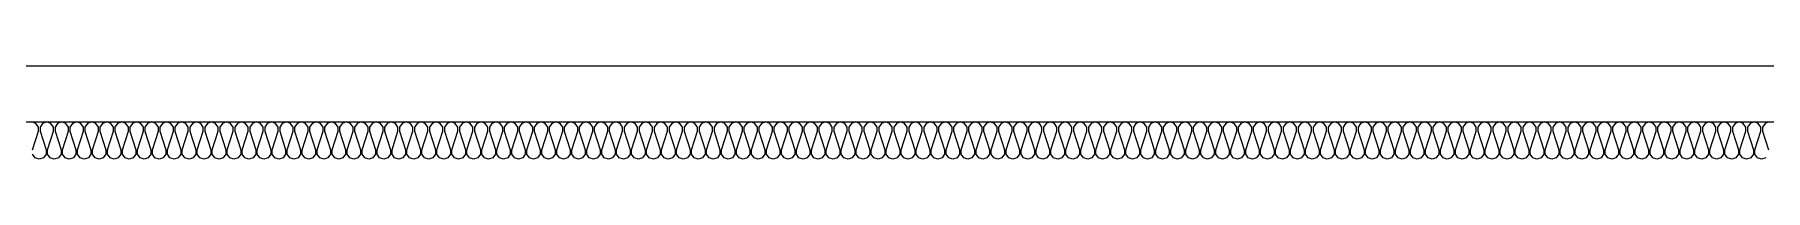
# Model space of a CAD drawing. Header units: millimetres. Extents: x 0 to 420000, y 0 to 297000.
# Drawn here: x 159420 to 164043, y 168250 to 168500 of the extents above; entities that cross this region are included whole.
import ezdxf

# ---------------------------------------------------------------- set-up
doc = ezdxf.new("R2010")
doc.units = ezdxf.units.MM
doc.linetypes.add('CEN', pattern=[62, 60, -1, 0, -1])
for name, color, linetype, lineweight in [('A-AXIS-LINE', 1, 'CEN', 15), ('A-CONC-LIN1', 2, 'Continuous', 40), ('A-XXXX-FIN2', 6, 'Continuous', 20), ('A-XXXX-INSL2', 8, 'Continuous', 18)]:
    doc.layers.add(name, color=color, linetype=linetype, lineweight=lineweight)

# ---------------------------------------------------------------- blocks, each defined once
blk = doc.blocks.new('axis(220316)')
at = {"layer": 'A-AXIS-LINE', "ltscale": 1000}
blk.add_line((4631788.1, -431118.7), (4955413.1, -431118.7), dxfattribs=at)
blk = doc.blocks.new('횡지하층')
at = {"layer": 'A-XXXX-FIN2'}
blk.add_line((4757100.6, -237111.1), (4890100.6, -237111.1), dxfattribs=at)
at = {"layer": 'A-XXXX-INSL2'}
blk.add_line((4757100.4, -237261.1), (4890100.5, -237261.1), dxfattribs=at)
for points in [[(4765640.6, -237261.1), (4765629.6, -237265.1), (4765622.6, -237275.1), (4765622.6, -237286.1), (4765638.6, -237336.1)], [(4765631.6, -237357.1), (4765620.6, -237361.1), (4765609.6, -237357.1), (4765602.6, -237347.1), (4765602.6, -237336.1), (4765618.6, -237286.1), (4765618.6, -237275.1), (4765611.6, -237265.1), (4765600.6, -237261.1), (4765589.6, -237265.1), (4765582.6, -237275.1), (4765582.6, -237286.1), (4765598.6, -237336.1), (4765598.6, -237347.1), (4765591.6, -237357.1), (4765580.6, -237361.1), (4765569.6, -237357.1), (4765562.6, -237347.1), (4765562.6, -237336.1), (4765578.6, -237286.1), (4765578.6, -237275.1), (4765571.6, -237265.1), (4765560.6, -237261.1), (4765549.6, -237265.1), (4765542.6, -237275.1), (4765542.6, -237286.1), (4765558.6, -237336.1), (4765558.6, -237347.1), (4765551.6, -237357.1), (4765540.6, -237361.1), (4765529.6, -237357.1), (4765522.6, -237347.1), (4765522.6, -237336.1), (4765538.6, -237286.1), (4765538.6, -237275.1), (4765531.6, -237265.1), (4765520.6, -237261.1), (4765509.6, -237265.1), (4765502.6, -237275.1), (4765502.6, -237286.1), (4765518.6, -237336.1), (4765518.6, -237347.1), (4765511.6, -237357.1), (4765500.6, -237361.1), (4765489.6, -237357.1), (4765482.6, -237347.1), (4765482.6, -237336.1), (4765498.6, -237286.1), (4765498.6, -237275.1), (4765491.6, -237265.1), (4765480.6, -237261.1), (4765469.6, -237265.1), (4765462.6, -237275.1), (4765462.6, -237286.1), (4765478.6, -237336.1), (4765478.6, -237347.1), (4765471.6, -237357.1), (4765460.6, -237361.1), (4765449.6, -237357.1), (4765442.6, -237347.1), (4765442.6, -237336.1), (4765458.6, -237286.1), (4765458.6, -237275.1), (4765451.6, -237265.1), (4765440.6, -237261.1), (4765429.6, -237265.1), (4765422.6, -237275.1), (4765422.6, -237286.1), (4765438.6, -237336.1), (4765438.6, -237347.1), (4765431.6, -237357.1), (4765420.6, -237361.1), (4765409.6, -237357.1), (4765402.6, -237347.1), (4765402.6, -237336.1), (4765418.6, -237286.1), (4765418.6, -237275.1), (4765411.6, -237265.1), (4765400.6, -237261.1), (4765389.6, -237265.1), (4765382.6, -237275.1), (4765382.6, -237286.1), (4765398.6, -237336.1), (4765398.6, -237347.1), (4765391.6, -237357.1), (4765380.6, -237361.1), (4765369.6, -237357.1), (4765362.6, -237347.1), (4765362.6, -237336.1), (4765378.6, -237286.1), (4765378.6, -237275.1), (4765371.6, -237265.1), (4765360.6, -237261.1), (4765349.6, -237265.1), (4765342.6, -237275.1), (4765342.6, -237286.1), (4765358.6, -237336.1), (4765358.6, -237347.1), (4765351.6, -237357.1), (4765340.6, -237361.1), (4765329.6, -237357.1), (4765322.6, -237347.1), (4765322.6, -237336.1), (4765338.6, -237286.1), (4765338.6, -237275.1), (4765331.6, -237265.1), (4765320.6, -237261.1), (4765309.6, -237265.1), (4765302.6, -237275.1), (4765302.6, -237286.1), (4765318.6, -237336.1), (4765318.6, -237347.1), (4765311.6, -237357.1), (4765300.6, -237361.1), (4765289.6, -237357.1), (4765282.6, -237347.1), (4765282.6, -237336.1), (4765298.6, -237286.1), (4765298.6, -237275.1), (4765291.6, -237265.1), (4765280.6, -237261.1), (4765269.6, -237265.1), (4765262.6, -237275.1), (4765262.6, -237286.1), (4765278.6, -237336.1), (4765278.6, -237347.1), (4765271.6, -237357.1), (4765260.6, -237361.1), (4765249.6, -237357.1), (4765242.6, -237347.1), (4765242.6, -237336.1), (4765258.6, -237286.1), (4765258.6, -237275.1), (4765251.6, -237265.1), (4765240.6, -237261.1), (4765229.6, -237265.1), (4765222.6, -237275.1), (4765222.6, -237286.1), (4765238.6, -237336.1), (4765238.6, -237347.1), (4765231.6, -237357.1), (4765220.6, -237361.1), (4765209.6, -237357.1), (4765202.6, -237347.1), (4765202.6, -237336.1), (4765218.6, -237286.1), (4765218.6, -237275.1), (4765211.6, -237265.1), (4765200.6, -237261.1), (4765189.6, -237265.1), (4765182.6, -237275.1), (4765182.6, -237286.1), (4765198.6, -237336.1), (4765198.6, -237347.1), (4765191.6, -237357.1), (4765180.6, -237361.1), (4765169.6, -237357.1), (4765162.6, -237347.1), (4765162.6, -237336.1), (4765178.6, -237286.1), (4765178.6, -237275.1), (4765171.6, -237265.1), (4765160.6, -237261.1), (4765149.6, -237265.1), (4765142.6, -237275.1), (4765142.6, -237286.1), (4765158.6, -237336.1), (4765158.6, -237347.1), (4765151.6, -237357.1), (4765140.6, -237361.1), (4765129.6, -237357.1), (4765122.6, -237347.1), (4765122.6, -237336.1), (4765138.6, -237286.1), (4765138.6, -237275.1), (4765131.6, -237265.1), (4765120.6, -237261.1), (4765109.6, -237265.1), (4765102.6, -237275.1), (4765102.6, -237286.1), (4765118.6, -237336.1), (4765118.6, -237347.1), (4765111.6, -237357.1), (4765100.6, -237361.1), (4765089.6, -237357.1), (4765082.6, -237347.1), (4765082.6, -237336.1), (4765098.6, -237286.1), (4765098.6, -237275.1), (4765091.6, -237265.1), (4765080.6, -237261.1), (4765069.6, -237265.1), (4765062.6, -237275.1), (4765062.6, -237286.1), (4765078.6, -237336.1), (4765078.6, -237347.1), (4765071.6, -237357.1), (4765060.6, -237361.1), (4765049.6, -237357.1), (4765042.6, -237347.1), (4765042.6, -237336.1), (4765058.6, -237286.1), (4765058.6, -237275.1), (4765051.6, -237265.1), (4765040.6, -237261.1), (4765029.6, -237265.1), (4765022.6, -237275.1), (4765022.6, -237286.1), (4765038.6, -237336.1), (4765038.6, -237347.1), (4765031.6, -237357.1), (4765020.6, -237361.1), (4765009.6, -237357.1), (4765002.6, -237347.1), (4765002.6, -237336.1), (4765018.6, -237286.1), (4765018.6, -237275.1), (4765011.6, -237265.1), (4765000.6, -237261.1), (4764989.6, -237265.1), (4764982.6, -237275.1), (4764982.6, -237286.1), (4764998.6, -237336.1), (4764998.6, -237347.1), (4764991.6, -237357.1), (4764980.6, -237361.1), (4764969.6, -237357.1), (4764962.6, -237347.1), (4764962.6, -237336.1), (4764978.6, -237286.1), (4764978.6, -237275.1), (4764971.6, -237265.1), (4764960.6, -237261.1), (4764949.6, -237265.1), (4764942.6, -237275.1), (4764942.6, -237286.1), (4764958.6, -237336.1), (4764958.6, -237347.1), (4764951.6, -237357.1), (4764940.6, -237361.1), (4764929.6, -237357.1), (4764922.6, -237347.1), (4764922.6, -237336.1), (4764938.6, -237286.1), (4764938.6, -237275.1), (4764931.6, -237265.1), (4764920.6, -237261.1), (4764909.6, -237265.1), (4764902.6, -237275.1), (4764902.6, -237286.1), (4764918.6, -237336.1), (4764918.6, -237347.1), (4764911.6, -237357.1), (4764900.6, -237361.1), (4764889.6, -237357.1), (4764882.6, -237347.1), (4764882.6, -237336.1), (4764898.6, -237286.1), (4764898.6, -237275.1), (4764891.6, -237265.1), (4764880.6, -237261.1), (4764869.6, -237265.1), (4764862.6, -237275.1), (4764862.6, -237286.1), (4764878.6, -237336.1), (4764878.6, -237347.1), (4764871.6, -237357.1), (4764860.6, -237361.1), (4764849.6, -237357.1), (4764842.6, -237347.1), (4764842.6, -237336.1), (4764858.6, -237286.1), (4764858.6, -237275.1), (4764851.6, -237265.1), (4764840.6, -237261.1), (4764829.6, -237265.1), (4764822.6, -237275.1), (4764822.6, -237286.1), (4764838.6, -237336.1), (4764838.6, -237347.1), (4764831.6, -237357.1), (4764820.6, -237361.1), (4764809.6, -237357.1), (4764802.6, -237347.1), (4764802.6, -237336.1), (4764818.6, -237286.1), (4764818.6, -237275.1), (4764811.6, -237265.1), (4764800.6, -237261.1), (4764789.6, -237265.1), (4764782.6, -237275.1), (4764782.6, -237286.1), (4764798.6, -237336.1), (4764798.6, -237347.1), (4764791.6, -237357.1), (4764780.6, -237361.1), (4764769.6, -237357.1), (4764762.6, -237347.1), (4764762.6, -237336.1), (4764778.6, -237286.1), (4764778.6, -237275.1), (4764771.6, -237265.1), (4764760.6, -237261.1), (4764749.6, -237265.1), (4764742.6, -237275.1), (4764742.6, -237286.1), (4764758.6, -237336.1), (4764758.6, -237347.1), (4764751.6, -237357.1), (4764740.6, -237361.1), (4764729.6, -237357.1), (4764722.6, -237347.1), (4764722.6, -237336.1), (4764738.6, -237286.1), (4764738.6, -237275.1), (4764731.6, -237265.1), (4764720.6, -237261.1), (4764709.6, -237265.1), (4764702.6, -237275.1), (4764702.6, -237286.1), (4764718.6, -237336.1), (4764718.6, -237347.1), (4764711.6, -237357.1), (4764700.6, -237361.1), (4764689.6, -237357.1), (4764682.6, -237347.1), (4764682.6, -237336.1), (4764698.6, -237286.1), (4764698.6, -237275.1), (4764691.6, -237265.1), (4764680.6, -237261.1), (4764669.6, -237265.1), (4764662.6, -237275.1), (4764662.6, -237286.1), (4764678.6, -237336.1), (4764678.6, -237347.1), (4764671.6, -237357.1), (4764660.6, -237361.1), (4764649.6, -237357.1), (4764642.6, -237347.1), (4764642.6, -237336.1), (4764658.6, -237286.1), (4764658.6, -237275.1), (4764651.6, -237265.1), (4764640.6, -237261.1), (4764629.6, -237265.1), (4764622.6, -237275.1), (4764622.6, -237286.1), (4764638.6, -237336.1), (4764638.6, -237347.1), (4764631.6, -237357.1), (4764620.6, -237361.1), (4764609.6, -237357.1), (4764602.6, -237347.1), (4764602.6, -237336.1), (4764618.6, -237286.1), (4764618.6, -237275.1), (4764611.6, -237265.1), (4764600.6, -237261.1), (4764589.6, -237265.1), (4764582.6, -237275.1), (4764582.6, -237286.1), (4764598.6, -237336.1), (4764598.6, -237347.1), (4764591.6, -237357.1), (4764580.6, -237361.1), (4764569.6, -237357.1), (4764562.6, -237347.1), (4764562.6, -237336.1), (4764578.6, -237286.1), (4764578.6, -237275.1), (4764571.6, -237265.1), (4764560.6, -237261.1), (4764549.6, -237265.1), (4764542.6, -237275.1), (4764542.6, -237286.1), (4764558.6, -237336.1), (4764558.6, -237347.1), (4764551.6, -237357.1), (4764540.6, -237361.1), (4764529.6, -237357.1), (4764522.6, -237347.1), (4764522.6, -237336.1), (4764538.6, -237286.1), (4764538.6, -237275.1), (4764531.6, -237265.1), (4764520.6, -237261.1), (4764509.6, -237265.1), (4764502.6, -237275.1), (4764502.6, -237286.1), (4764518.6, -237336.1), (4764518.6, -237347.1), (4764511.6, -237357.1), (4764500.6, -237361.1), (4764489.6, -237357.1), (4764482.6, -237347.1), (4764482.6, -237336.1), (4764498.6, -237286.1), (4764498.6, -237275.1), (4764491.6, -237265.1), (4764480.6, -237261.1), (4764469.6, -237265.1), (4764462.6, -237275.1), (4764462.6, -237286.1), (4764478.6, -237336.1), (4764478.6, -237347.1), (4764471.6, -237357.1), (4764460.6, -237361.1), (4764449.6, -237357.1), (4764442.6, -237347.1), (4764442.6, -237336.1), (4764458.6, -237286.1), (4764458.6, -237275.1), (4764451.6, -237265.1), (4764440.6, -237261.1), (4764429.6, -237265.1), (4764422.6, -237275.1), (4764422.6, -237286.1), (4764438.6, -237336.1), (4764438.6, -237347.1), (4764431.6, -237357.1), (4764420.6, -237361.1), (4764409.6, -237357.1), (4764402.6, -237347.1), (4764402.6, -237336.1), (4764418.6, -237286.1), (4764418.6, -237275.1), (4764411.6, -237265.1), (4764400.6, -237261.1), (4764389.6, -237265.1), (4764382.6, -237275.1), (4764382.6, -237286.1), (4764398.6, -237336.1), (4764398.6, -237347.1), (4764391.6, -237357.1), (4764380.6, -237361.1), (4764369.6, -237357.1), (4764362.6, -237347.1), (4764362.6, -237336.1), (4764378.6, -237286.1), (4764378.6, -237275.1), (4764371.6, -237265.1), (4764360.6, -237261.1), (4764349.6, -237265.1), (4764342.6, -237275.1), (4764342.6, -237286.1), (4764358.6, -237336.1), (4764358.6, -237347.1), (4764351.6, -237357.1), (4764340.6, -237361.1), (4764329.6, -237357.1), (4764322.6, -237347.1), (4764322.6, -237336.1), (4764338.6, -237286.1), (4764338.6, -237275.1), (4764331.6, -237265.1), (4764320.6, -237261.1), (4764309.6, -237265.1), (4764302.6, -237275.1), (4764302.6, -237286.1), (4764318.6, -237336.1), (4764318.6, -237347.1), (4764311.6, -237357.1), (4764300.6, -237361.1), (4764289.6, -237357.1), (4764282.6, -237347.1), (4764282.6, -237336.1), (4764298.6, -237286.1), (4764298.6, -237275.1), (4764291.6, -237265.1), (4764280.6, -237261.1), (4764269.6, -237265.1), (4764262.6, -237275.1), (4764262.6, -237286.1), (4764278.6, -237336.1), (4764278.6, -237347.1), (4764271.6, -237357.1), (4764260.6, -237361.1), (4764249.6, -237357.1), (4764242.6, -237347.1), (4764242.6, -237336.1), (4764258.6, -237286.1), (4764258.6, -237275.1), (4764251.6, -237265.1), (4764240.6, -237261.1), (4764229.6, -237265.1), (4764222.6, -237275.1), (4764222.6, -237286.1), (4764238.6, -237336.1), (4764238.6, -237347.1), (4764231.6, -237357.1), (4764220.6, -237361.1), (4764209.6, -237357.1), (4764202.6, -237347.1), (4764202.6, -237336.1), (4764218.6, -237286.1), (4764218.6, -237275.1), (4764211.6, -237265.1), (4764200.6, -237261.1), (4764189.6, -237265.1), (4764182.6, -237275.1), (4764182.6, -237286.1), (4764198.6, -237336.1), (4764198.6, -237347.1), (4764191.6, -237357.1), (4764180.6, -237361.1), (4764169.6, -237357.1), (4764162.6, -237347.1), (4764162.6, -237336.1), (4764178.6, -237286.1), (4764178.6, -237275.1), (4764171.6, -237265.1), (4764160.6, -237261.1), (4764149.6, -237265.1), (4764142.6, -237275.1), (4764142.6, -237286.1), (4764158.6, -237336.1), (4764158.6, -237347.1), (4764151.6, -237357.1), (4764140.6, -237361.1), (4764129.6, -237357.1), (4764122.6, -237347.1), (4764122.6, -237336.1), (4764138.6, -237286.1), (4764138.6, -237275.1), (4764131.6, -237265.1), (4764120.6, -237261.1), (4764109.6, -237265.1), (4764102.6, -237275.1), (4764102.6, -237286.1), (4764118.6, -237336.1), (4764118.6, -237347.1), (4764111.6, -237357.1), (4764100.6, -237361.1), (4764089.6, -237357.1), (4764082.6, -237347.1), (4764082.6, -237336.1), (4764098.6, -237286.1), (4764098.6, -237275.1), (4764091.6, -237265.1), (4764080.6, -237261.1), (4764069.6, -237265.1), (4764062.6, -237275.1), (4764062.6, -237286.1), (4764078.6, -237336.1), (4764078.6, -237347.1), (4764071.6, -237357.1), (4764060.6, -237361.1), (4764049.6, -237357.1), (4764042.6, -237347.1), (4764042.6, -237336.1), (4764058.6, -237286.1), (4764058.6, -237275.1), (4764051.6, -237265.1), (4764040.6, -237261.1), (4764029.6, -237265.1), (4764022.6, -237275.1), (4764022.6, -237286.1), (4764038.6, -237336.1), (4764038.6, -237347.1), (4764031.6, -237357.1), (4764020.6, -237361.1), (4764009.6, -237357.1), (4764002.6, -237347.1), (4764002.6, -237336.1), (4764018.6, -237286.1), (4764018.6, -237275.1), (4764011.6, -237265.1), (4764000.6, -237261.1), (4763989.6, -237265.1), (4763982.6, -237275.1), (4763982.6, -237286.1), (4763998.6, -237336.1), (4763998.6, -237347.1), (4763991.6, -237357.1), (4763980.6, -237361.1), (4763969.6, -237357.1), (4763962.6, -237347.1), (4763962.6, -237336.1), (4763978.6, -237286.1), (4763978.6, -237275.1), (4763971.6, -237265.1), (4763960.6, -237261.1), (4763949.6, -237265.1), (4763942.6, -237275.1), (4763942.6, -237286.1), (4763958.6, -237336.1), (4763958.6, -237347.1), (4763951.6, -237357.1), (4763940.6, -237361.1), (4763929.6, -237357.1), (4763922.6, -237347.1), (4763922.6, -237336.1), (4763938.6, -237286.1), (4763938.6, -237275.1), (4763931.6, -237265.1), (4763920.6, -237261.1), (4763909.6, -237265.1), (4763902.6, -237275.1), (4763902.6, -237286.1), (4763918.6, -237336.1), (4763918.6, -237347.1), (4763911.6, -237357.1), (4763900.6, -237361.1), (4763889.6, -237357.1), (4763882.6, -237347.1), (4763882.6, -237336.1), (4763898.6, -237286.1), (4763898.6, -237275.1), (4763891.6, -237265.1), (4763880.6, -237261.1), (4763869.6, -237265.1), (4763862.6, -237275.1), (4763862.6, -237286.1), (4763878.6, -237336.1), (4763878.6, -237347.1), (4763871.6, -237357.1), (4763860.6, -237361.1), (4763849.6, -237357.1), (4763842.6, -237347.1), (4763842.6, -237336.1), (4763858.6, -237286.1), (4763858.6, -237275.1), (4763851.6, -237265.1), (4763840.6, -237261.1), (4763829.6, -237265.1), (4763822.6, -237275.1), (4763822.6, -237286.1), (4763838.6, -237336.1), (4763838.6, -237347.1), (4763831.6, -237357.1), (4763820.6, -237361.1), (4763809.6, -237357.1), (4763802.6, -237347.1), (4763802.6, -237336.1), (4763818.6, -237286.1), (4763818.6, -237275.1), (4763811.6, -237265.1), (4763800.6, -237261.1), (4763789.6, -237265.1), (4763782.6, -237275.1), (4763782.6, -237286.1), (4763798.6, -237336.1), (4763798.6, -237347.1), (4763791.6, -237357.1), (4763780.6, -237361.1), (4763769.6, -237357.1), (4763762.6, -237347.1), (4763762.6, -237336.1), (4763778.6, -237286.1), (4763778.6, -237275.1), (4763771.6, -237265.1), (4763760.6, -237261.1), (4763749.6, -237265.1), (4763742.6, -237275.1), (4763742.6, -237286.1), (4763758.6, -237336.1), (4763758.6, -237347.1), (4763751.6, -237357.1), (4763740.6, -237361.1), (4763729.6, -237357.1), (4763722.6, -237347.1), (4763722.6, -237336.1), (4763738.6, -237286.1), (4763738.6, -237275.1), (4763731.6, -237265.1), (4763720.6, -237261.1), (4763709.6, -237265.1), (4763702.6, -237275.1), (4763702.6, -237286.1), (4763718.6, -237336.1), (4763718.6, -237347.1), (4763711.6, -237357.1), (4763700.6, -237361.1), (4763689.6, -237357.1), (4763682.6, -237347.1), (4763682.6, -237336.1), (4763698.6, -237286.1), (4763698.6, -237275.1), (4763691.6, -237265.1), (4763680.6, -237261.1), (4763669.6, -237265.1), (4763662.6, -237275.1), (4763662.6, -237286.1), (4763678.6, -237336.1), (4763678.6, -237347.1), (4763671.6, -237357.1), (4763660.6, -237361.1), (4763649.6, -237357.1), (4763642.6, -237347.1), (4763642.6, -237336.1), (4763658.6, -237286.1), (4763658.6, -237275.1), (4763651.6, -237265.1), (4763640.6, -237261.1), (4763629.6, -237265.1), (4763622.6, -237275.1), (4763622.6, -237286.1), (4763638.6, -237336.1), (4763638.6, -237347.1), (4763631.6, -237357.1), (4763620.6, -237361.1), (4763609.6, -237357.1), (4763602.6, -237347.1), (4763602.6, -237336.1), (4763618.6, -237286.1), (4763618.6, -237275.1), (4763611.6, -237265.1), (4763600.6, -237261.1), (4763589.6, -237265.1), (4763582.6, -237275.1), (4763582.6, -237286.1), (4763598.6, -237336.1), (4763598.6, -237347.1), (4763591.6, -237357.1), (4763580.6, -237361.1), (4763569.6, -237357.1), (4763562.6, -237347.1), (4763562.6, -237336.1), (4763578.6, -237286.1), (4763578.6, -237275.1), (4763571.6, -237265.1), (4763560.6, -237261.1), (4763549.6, -237265.1), (4763542.6, -237275.1), (4763542.6, -237286.1), (4763558.6, -237336.1), (4763558.6, -237347.1), (4763551.6, -237357.1), (4763540.6, -237361.1), (4763529.6, -237357.1), (4763522.6, -237347.1), (4763522.6, -237336.1), (4763538.6, -237286.1), (4763538.6, -237275.1), (4763531.6, -237265.1), (4763520.6, -237261.1), (4763509.6, -237265.1), (4763502.6, -237275.1), (4763502.6, -237286.1), (4763518.6, -237336.1), (4763518.6, -237347.1), (4763511.6, -237357.1), (4763500.6, -237361.1), (4763489.6, -237357.1), (4763482.6, -237347.1), (4763482.6, -237336.1), (4763498.6, -237286.1), (4763498.6, -237275.1), (4763491.6, -237265.1), (4763480.6, -237261.1), (4763469.6, -237265.1), (4763462.6, -237275.1), (4763462.6, -237286.1), (4763478.6, -237336.1), (4763478.6, -237347.1), (4763471.6, -237357.1), (4763460.6, -237361.1), (4763449.6, -237357.1), (4763442.6, -237347.1), (4763442.6, -237336.1), (4763458.6, -237286.1), (4763458.6, -237275.1), (4763451.6, -237265.1), (4763440.6, -237261.1), (4763429.6, -237265.1), (4763422.6, -237275.1), (4763422.6, -237286.1), (4763438.6, -237336.1), (4763438.6, -237347.1), (4763431.6, -237357.1), (4763420.6, -237361.1), (4763409.6, -237357.1), (4763402.6, -237347.1), (4763402.6, -237336.1), (4763418.6, -237286.1), (4763418.6, -237275.1), (4763411.6, -237265.1), (4763400.6, -237261.1), (4763389.6, -237265.1), (4763382.6, -237275.1), (4763382.6, -237286.1), (4763398.6, -237336.1), (4763398.6, -237347.1), (4763391.6, -237357.1), (4763380.6, -237361.1), (4763369.6, -237357.1), (4763362.6, -237347.1), (4763362.6, -237336.1), (4763378.6, -237286.1), (4763378.6, -237275.1), (4763371.6, -237265.1), (4763360.6, -237261.1), (4763349.6, -237265.1), (4763342.6, -237275.1), (4763342.6, -237286.1), (4763358.6, -237336.1), (4763358.6, -237347.1), (4763351.6, -237357.1), (4763340.6, -237361.1), (4763329.6, -237357.1), (4763322.6, -237347.1), (4763322.6, -237336.1), (4763338.6, -237286.1), (4763338.6, -237275.1), (4763331.6, -237265.1), (4763320.6, -237261.1), (4763309.6, -237265.1), (4763302.6, -237275.1), (4763302.6, -237286.1), (4763318.6, -237336.1), (4763318.6, -237347.1), (4763311.6, -237357.1), (4763300.6, -237361.1), (4763289.6, -237357.1), (4763282.6, -237347.1), (4763282.6, -237336.1), (4763298.6, -237286.1), (4763298.6, -237275.1), (4763291.6, -237265.1), (4763280.6, -237261.1), (4763269.6, -237265.1), (4763262.6, -237275.1), (4763262.6, -237286.1), (4763278.6, -237336.1), (4763278.6, -237347.1), (4763271.6, -237357.1), (4763260.6, -237361.1), (4763249.6, -237357.1), (4763242.6, -237347.1), (4763242.6, -237336.1), (4763258.6, -237286.1), (4763258.6, -237275.1), (4763251.6, -237265.1), (4763240.6, -237261.1), (4763229.6, -237265.1), (4763222.6, -237275.1), (4763222.6, -237286.1), (4763238.6, -237336.1), (4763238.6, -237347.1), (4763231.6, -237357.1), (4763220.6, -237361.1), (4763209.6, -237357.1), (4763202.6, -237347.1), (4763202.6, -237336.1), (4763218.6, -237286.1), (4763218.6, -237275.1), (4763211.6, -237265.1), (4763200.6, -237261.1), (4763189.6, -237265.1), (4763182.6, -237275.1), (4763182.6, -237286.1), (4763198.6, -237336.1), (4763198.6, -237347.1), (4763191.6, -237357.1), (4763180.6, -237361.1), (4763169.6, -237357.1), (4763162.6, -237347.1), (4763162.6, -237336.1), (4763178.6, -237286.1), (4763178.6, -237275.1), (4763171.6, -237265.1), (4763160.6, -237261.1), (4763149.6, -237265.1), (4763142.6, -237275.1), (4763142.6, -237286.1), (4763158.6, -237336.1), (4763158.6, -237347.1), (4763151.6, -237357.1), (4763140.6, -237361.1), (4763129.6, -237357.1), (4763122.6, -237347.1), (4763122.6, -237336.1), (4763138.6, -237286.1), (4763138.6, -237275.1), (4763131.6, -237265.1), (4763120.6, -237261.1), (4763109.6, -237265.1), (4763102.6, -237275.1), (4763102.6, -237286.1), (4763118.6, -237336.1), (4763118.6, -237347.1), (4763111.6, -237357.1), (4763100.6, -237361.1), (4763089.6, -237357.1), (4763082.6, -237347.1), (4763082.6, -237336.1), (4763098.6, -237286.1), (4763098.6, -237275.1), (4763091.6, -237265.1), (4763080.6, -237261.1), (4763069.6, -237265.1), (4763062.6, -237275.1), (4763062.6, -237286.1), (4763078.6, -237336.1), (4763078.6, -237347.1), (4763071.6, -237357.1), (4763060.6, -237361.1), (4763049.6, -237357.1), (4763042.6, -237347.1), (4763042.6, -237336.1), (4763058.6, -237286.1), (4763058.6, -237275.1), (4763051.6, -237265.1), (4763040.6, -237261.1), (4763029.6, -237265.1), (4763022.6, -237275.1), (4763022.6, -237286.1), (4763038.6, -237336.1), (4763038.6, -237347.1), (4763031.6, -237357.1), (4763020.6, -237361.1), (4763009.6, -237357.1), (4763002.6, -237347.1), (4763002.6, -237336.1), (4763018.6, -237286.1), (4763018.6, -237275.1), (4763011.6, -237265.1), (4763000.6, -237261.1), (4762989.6, -237265.1), (4762982.6, -237275.1), (4762982.6, -237286.1), (4762998.6, -237336.1), (4762998.6, -237347.1), (4762991.6, -237357.1), (4762980.6, -237361.1), (4762969.6, -237357.1), (4762962.6, -237347.1), (4762962.6, -237336.1), (4762978.6, -237286.1), (4762978.6, -237275.1), (4762971.6, -237265.1), (4762960.6, -237261.1), (4762949.6, -237265.1), (4762942.6, -237275.1), (4762942.6, -237286.1), (4762958.6, -237336.1), (4762958.6, -237347.1), (4762951.6, -237357.1), (4762940.6, -237361.1), (4762929.6, -237357.1), (4762922.6, -237347.1), (4762922.6, -237336.1), (4762938.6, -237286.1), (4762938.6, -237275.1), (4762931.6, -237265.1), (4762920.6, -237261.1), (4762909.6, -237265.1), (4762902.6, -237275.1), (4762902.6, -237286.1), (4762918.6, -237336.1), (4762918.6, -237347.1), (4762911.6, -237357.1), (4762900.6, -237361.1), (4762889.6, -237357.1), (4762882.6, -237347.1), (4762882.6, -237336.1), (4762898.6, -237286.1), (4762898.6, -237275.1), (4762891.6, -237265.1), (4762880.6, -237261.1), (4762869.6, -237265.1), (4762862.6, -237275.1), (4762862.6, -237286.1), (4762878.6, -237336.1), (4762878.6, -237347.1), (4762871.6, -237357.1), (4762860.6, -237361.1), (4762849.6, -237357.1), (4762842.6, -237347.1), (4762842.6, -237336.1), (4762858.6, -237286.1), (4762858.6, -237275.1), (4762851.6, -237265.1), (4762840.6, -237261.1), (4762829.6, -237265.1), (4762822.6, -237275.1), (4762822.6, -237286.1), (4762838.6, -237336.1), (4762838.6, -237347.1), (4762831.6, -237357.1), (4762820.6, -237361.1), (4762809.6, -237357.1), (4762802.6, -237347.1), (4762802.6, -237336.1), (4762818.6, -237286.1), (4762818.6, -237275.1), (4762811.6, -237265.1), (4762800.6, -237261.1), (4762789.6, -237265.1), (4762782.6, -237275.1), (4762782.6, -237286.1), (4762798.6, -237336.1), (4762798.6, -237347.1), (4762791.6, -237357.1), (4762780.6, -237361.1), (4762769.6, -237357.1), (4762762.6, -237347.1), (4762762.6, -237336.1), (4762778.6, -237286.1), (4762778.6, -237275.1), (4762771.6, -237265.1), (4762760.6, -237261.1), (4762749.6, -237265.1), (4762742.6, -237275.1), (4762742.6, -237286.1), (4762758.6, -237336.1), (4762758.6, -237347.1), (4762751.6, -237357.1), (4762740.6, -237361.1), (4762729.6, -237357.1), (4762722.6, -237347.1), (4762722.6, -237336.1), (4762738.6, -237286.1), (4762738.6, -237275.1), (4762731.6, -237265.1), (4762720.6, -237261.1), (4762709.6, -237265.1), (4762702.6, -237275.1), (4762702.6, -237286.1), (4762718.6, -237336.1), (4762718.6, -237347.1), (4762711.6, -237357.1), (4762700.6, -237361.1), (4762689.6, -237357.1), (4762682.6, -237347.1), (4762682.6, -237336.1), (4762698.6, -237286.1), (4762698.6, -237275.1), (4762691.6, -237265.1), (4762680.6, -237261.1), (4762669.6, -237265.1), (4762662.6, -237275.1), (4762662.6, -237286.1), (4762678.6, -237336.1), (4762678.6, -237347.1), (4762671.6, -237357.1), (4762660.6, -237361.1), (4762649.6, -237357.1), (4762642.6, -237347.1), (4762642.6, -237336.1), (4762658.6, -237286.1), (4762658.6, -237275.1), (4762651.6, -237265.1), (4762640.6, -237261.1), (4762629.6, -237265.1), (4762622.6, -237275.1), (4762622.6, -237286.1), (4762638.6, -237336.1), (4762638.6, -237347.1), (4762631.6, -237357.1), (4762620.6, -237361.1), (4762609.6, -237357.1), (4762602.6, -237347.1), (4762602.6, -237336.1), (4762618.6, -237286.1), (4762618.6, -237275.1), (4762611.6, -237265.1), (4762600.6, -237261.1), (4762589.6, -237265.1), (4762582.6, -237275.1), (4762582.6, -237286.1), (4762598.6, -237336.1), (4762598.6, -237347.1), (4762591.6, -237357.1), (4762580.6, -237361.1), (4762569.6, -237357.1), (4762562.6, -237347.1), (4762562.6, -237336.1), (4762578.6, -237286.1), (4762578.6, -237275.1), (4762571.6, -237265.1), (4762560.6, -237261.1), (4762549.6, -237265.1), (4762542.6, -237275.1), (4762542.6, -237286.1), (4762558.6, -237336.1), (4762558.6, -237347.1), (4762551.6, -237357.1), (4762540.6, -237361.1), (4762529.6, -237357.1), (4762522.6, -237347.1), (4762522.6, -237336.1), (4762538.6, -237286.1), (4762538.6, -237275.1), (4762531.6, -237265.1), (4762520.6, -237261.1), (4762509.6, -237265.1), (4762502.6, -237275.1), (4762502.6, -237286.1), (4762518.6, -237336.1), (4762518.6, -237347.1), (4762511.6, -237357.1), (4762500.6, -237361.1), (4762489.6, -237357.1), (4762482.6, -237347.1), (4762482.6, -237336.1), (4762498.6, -237286.1), (4762498.6, -237275.1), (4762491.6, -237265.1), (4762480.6, -237261.1), (4762469.6, -237265.1), (4762462.6, -237275.1), (4762462.6, -237286.1), (4762478.6, -237336.1), (4762478.6, -237347.1), (4762471.6, -237357.1), (4762460.6, -237361.1), (4762449.6, -237357.1), (4762442.6, -237347.1), (4762442.6, -237336.1), (4762458.6, -237286.1), (4762458.6, -237275.1), (4762451.6, -237265.1), (4762440.6, -237261.1), (4762429.6, -237265.1), (4762422.6, -237275.1), (4762422.6, -237286.1), (4762438.6, -237336.1), (4762438.6, -237347.1), (4762431.6, -237357.1), (4762420.6, -237361.1), (4762409.6, -237357.1), (4762402.6, -237347.1), (4762402.6, -237336.1), (4762418.6, -237286.1), (4762418.6, -237275.1), (4762411.6, -237265.1), (4762400.6, -237261.1), (4762389.6, -237265.1), (4762382.6, -237275.1), (4762382.6, -237286.1), (4762398.6, -237336.1), (4762398.6, -237347.1), (4762391.6, -237357.1), (4762380.6, -237361.1), (4762369.6, -237357.1), (4762362.6, -237347.1), (4762362.6, -237336.1), (4762378.6, -237286.1), (4762378.6, -237275.1), (4762371.6, -237265.1), (4762360.6, -237261.1), (4762349.6, -237265.1), (4762342.6, -237275.1), (4762342.6, -237286.1), (4762358.6, -237336.1), (4762358.6, -237347.1), (4762351.6, -237357.1), (4762340.6, -237361.1), (4762329.6, -237357.1), (4762322.6, -237347.1), (4762322.6, -237336.1), (4762338.6, -237286.1), (4762338.6, -237275.1), (4762331.6, -237265.1), (4762320.6, -237261.1), (4762309.6, -237265.1), (4762302.6, -237275.1), (4762302.6, -237286.1), (4762318.6, -237336.1), (4762318.6, -237347.1), (4762311.6, -237357.1), (4762300.6, -237361.1), (4762289.6, -237357.1), (4762282.6, -237347.1), (4762282.6, -237336.1), (4762298.6, -237286.1), (4762298.6, -237275.1), (4762291.6, -237265.1), (4762280.6, -237261.1), (4762269.6, -237265.1), (4762262.6, -237275.1), (4762262.6, -237286.1), (4762278.6, -237336.1), (4762278.6, -237347.1), (4762271.6, -237357.1), (4762260.6, -237361.1), (4762249.6, -237357.1), (4762242.6, -237347.1), (4762242.6, -237336.1), (4762258.6, -237286.1), (4762258.6, -237275.1), (4762251.6, -237265.1), (4762240.6, -237261.1), (4762229.6, -237265.1), (4762222.6, -237275.1), (4762222.6, -237286.1), (4762238.6, -237336.1), (4762238.6, -237347.1), (4762231.6, -237357.1), (4762220.6, -237361.1), (4762209.6, -237357.1), (4762202.6, -237347.1), (4762202.6, -237336.1), (4762218.6, -237286.1), (4762218.6, -237275.1), (4762211.6, -237265.1), (4762200.6, -237261.1), (4762189.6, -237265.1), (4762182.6, -237275.1), (4762182.6, -237286.1), (4762198.6, -237336.1), (4762198.6, -237347.1), (4762191.6, -237357.1), (4762180.6, -237361.1), (4762169.6, -237357.1), (4762162.6, -237347.1), (4762162.6, -237336.1), (4762178.6, -237286.1), (4762178.6, -237275.1), (4762171.6, -237265.1), (4762160.6, -237261.1), (4762149.6, -237265.1), (4762142.6, -237275.1), (4762142.6, -237286.1), (4762158.6, -237336.1), (4762158.6, -237347.1), (4762151.6, -237357.1), (4762140.6, -237361.1), (4762129.6, -237357.1), (4762122.6, -237347.1), (4762122.6, -237336.1), (4762138.6, -237286.1), (4762138.6, -237275.1), (4762131.6, -237265.1), (4762120.6, -237261.1), (4762109.6, -237265.1), (4762102.6, -237275.1), (4762102.6, -237286.1), (4762118.6, -237336.1), (4762118.6, -237347.1), (4762111.6, -237357.1), (4762100.6, -237361.1), (4762089.6, -237357.1), (4762082.6, -237347.1), (4762082.6, -237336.1), (4762098.6, -237286.1), (4762098.6, -237275.1), (4762091.6, -237265.1), (4762080.6, -237261.1), (4762069.6, -237265.1), (4762062.6, -237275.1), (4762062.6, -237286.1), (4762078.6, -237336.1), (4762078.6, -237347.1), (4762071.6, -237357.1), (4762060.6, -237361.1), (4762049.6, -237357.1), (4762042.6, -237347.1), (4762042.6, -237336.1), (4762058.6, -237286.1), (4762058.6, -237275.1), (4762051.6, -237265.1), (4762040.6, -237261.1), (4762029.6, -237265.1), (4762022.6, -237275.1), (4762022.6, -237286.1), (4762038.6, -237336.1), (4762038.6, -237347.1), (4762031.6, -237357.1), (4762020.6, -237361.1), (4762009.6, -237357.1), (4762002.6, -237347.1), (4762002.6, -237336.1), (4762018.6, -237286.1), (4762018.6, -237275.1), (4762011.6, -237265.1), (4762000.6, -237261.1), (4761989.6, -237265.1), (4761982.6, -237275.1), (4761982.6, -237286.1), (4761998.6, -237336.1), (4761998.6, -237347.1), (4761991.6, -237357.1), (4761980.6, -237361.1), (4761969.6, -237357.1), (4761962.6, -237347.1), (4761962.6, -237336.1), (4761978.6, -237286.1), (4761978.6, -237275.1), (4761971.6, -237265.1), (4761960.6, -237261.1), (4761949.6, -237265.1), (4761942.6, -237275.1), (4761942.6, -237286.1), (4761958.6, -237336.1), (4761958.6, -237347.1), (4761951.6, -237357.1), (4761940.6, -237361.1), (4761929.6, -237357.1), (4761922.6, -237347.1), (4761922.6, -237336.1), (4761938.6, -237286.1), (4761938.6, -237275.1), (4761931.6, -237265.1), (4761920.6, -237261.1), (4761909.6, -237265.1), (4761902.6, -237275.1), (4761902.6, -237286.1), (4761918.6, -237336.1), (4761918.6, -237347.1), (4761911.6, -237357.1), (4761900.6, -237361.1), (4761889.6, -237357.1), (4761882.6, -237347.1), (4761882.6, -237336.1), (4761898.6, -237286.1), (4761898.6, -237275.1), (4761891.6, -237265.1), (4761880.6, -237261.1), (4761869.6, -237265.1), (4761862.6, -237275.1), (4761862.6, -237286.1), (4761878.6, -237336.1), (4761878.6, -237347.1), (4761871.6, -237357.1), (4761860.6, -237361.1), (4761849.6, -237357.1), (4761842.6, -237347.1), (4761842.6, -237336.1), (4761858.6, -237286.1), (4761858.6, -237275.1), (4761851.6, -237265.1), (4761840.6, -237261.1), (4761829.6, -237265.1), (4761822.6, -237275.1), (4761822.6, -237286.1), (4761838.6, -237336.1), (4761838.6, -237347.1), (4761831.6, -237357.1), (4761820.6, -237361.1), (4761809.6, -237357.1), (4761802.6, -237347.1), (4761802.6, -237336.1), (4761818.6, -237286.1), (4761818.6, -237275.1), (4761811.6, -237265.1), (4761800.6, -237261.1), (4761789.6, -237265.1), (4761782.6, -237275.1), (4761782.6, -237286.1), (4761798.6, -237336.1), (4761798.6, -237347.1), (4761791.6, -237357.1), (4761780.6, -237361.1), (4761769.6, -237357.1), (4761762.6, -237347.1), (4761762.6, -237336.1), (4761778.6, -237286.1), (4761778.6, -237275.1), (4761771.6, -237265.1), (4761760.6, -237261.1), (4761749.6, -237265.1), (4761742.6, -237275.1), (4761742.6, -237286.1), (4761758.6, -237336.1), (4761758.6, -237347.1), (4761751.6, -237357.1), (4761740.6, -237361.1), (4761729.6, -237357.1), (4761722.6, -237347.1), (4761722.6, -237336.1), (4761738.6, -237286.1), (4761738.6, -237275.1), (4761731.6, -237265.1), (4761720.6, -237261.1), (4761709.6, -237265.1), (4761702.6, -237275.1), (4761702.6, -237286.1), (4761718.6, -237336.1), (4761718.6, -237347.1), (4761711.6, -237357.1), (4761700.6, -237361.1), (4761689.6, -237357.1), (4761682.6, -237347.1), (4761682.6, -237336.1), (4761698.6, -237286.1), (4761698.6, -237275.1), (4761691.6, -237265.1), (4761680.6, -237261.1), (4761669.6, -237265.1), (4761662.6, -237275.1), (4761662.6, -237286.1), (4761678.6, -237336.1), (4761678.6, -237347.1), (4761671.6, -237357.1), (4761660.6, -237361.1), (4761649.6, -237357.1), (4761642.6, -237347.1), (4761642.6, -237336.1), (4761658.6, -237286.1), (4761658.6, -237275.1), (4761651.6, -237265.1), (4761640.6, -237261.1), (4761629.6, -237265.1), (4761622.6, -237275.1), (4761622.6, -237286.1), (4761638.6, -237336.1), (4761638.6, -237347.1), (4761631.6, -237357.1), (4761620.6, -237361.1), (4761609.6, -237357.1), (4761602.6, -237347.1), (4761602.6, -237336.1), (4761618.6, -237286.1), (4761618.6, -237275.1), (4761611.6, -237265.1), (4761600.6, -237261.1), (4761589.6, -237265.1), (4761582.6, -237275.1), (4761582.6, -237286.1), (4761598.6, -237336.1), (4761598.6, -237347.1), (4761591.6, -237357.1), (4761580.6, -237361.1), (4761569.6, -237357.1), (4761562.6, -237347.1), (4761562.6, -237336.1), (4761578.6, -237286.1), (4761578.6, -237275.1), (4761571.6, -237265.1), (4761560.6, -237261.1), (4761549.6, -237265.1), (4761542.6, -237275.1), (4761542.6, -237286.1), (4761558.6, -237336.1), (4761558.6, -237347.1), (4761551.6, -237357.1), (4761540.6, -237361.1), (4761529.6, -237357.1), (4761522.6, -237347.1), (4761522.6, -237336.1), (4761538.6, -237286.1), (4761538.6, -237275.1), (4761531.6, -237265.1), (4761520.6, -237261.1), (4761509.6, -237265.1), (4761502.6, -237275.1), (4761502.6, -237286.1), (4761518.6, -237336.1), (4761518.6, -237347.1), (4761511.6, -237357.1), (4761500.6, -237361.1), (4761489.6, -237357.1), (4761482.6, -237347.1), (4761482.6, -237336.1), (4761498.6, -237286.1), (4761498.6, -237275.1), (4761491.6, -237265.1), (4761480.6, -237261.1), (4761469.6, -237265.1), (4761462.6, -237275.1), (4761462.6, -237286.1), (4761478.6, -237336.1), (4761478.6, -237347.1), (4761471.6, -237357.1), (4761460.6, -237361.1), (4761449.6, -237357.1), (4761442.6, -237347.1), (4761442.6, -237336.1), (4761458.6, -237286.1), (4761458.6, -237275.1), (4761451.6, -237265.1), (4761440.6, -237261.1), (4761429.6, -237265.1), (4761422.6, -237275.1), (4761422.6, -237286.1), (4761438.6, -237336.1), (4761438.6, -237347.1), (4761431.6, -237357.1), (4761420.6, -237361.1), (4761409.6, -237357.1), (4761402.6, -237347.1), (4761402.6, -237336.1), (4761418.6, -237286.1), (4761418.6, -237275.1), (4761411.6, -237265.1), (4761400.6, -237261.1), (4761389.6, -237265.1), (4761382.6, -237275.1), (4761382.6, -237286.1), (4761398.6, -237336.1), (4761398.6, -237347.1), (4761391.6, -237357.1), (4761380.6, -237361.1), (4761369.6, -237357.1), (4761362.6, -237347.1), (4761362.6, -237336.1), (4761378.6, -237286.1), (4761378.6, -237275.1), (4761371.6, -237265.1), (4761360.6, -237261.1), (4761349.6, -237265.1), (4761342.6, -237275.1), (4761342.6, -237286.1), (4761358.6, -237336.1), (4761358.6, -237347.1), (4761351.6, -237357.1), (4761340.6, -237361.1), (4761329.6, -237357.1), (4761322.6, -237347.1), (4761322.6, -237336.1), (4761338.6, -237286.1), (4761338.6, -237275.1), (4761331.6, -237265.1), (4761320.6, -237261.1), (4761309.6, -237265.1), (4761302.6, -237275.1), (4761302.6, -237286.1), (4761318.6, -237336.1), (4761318.6, -237347.1), (4761311.6, -237357.1), (4761300.6, -237361.1), (4761289.6, -237357.1), (4761282.6, -237347.1), (4761282.6, -237336.1), (4761298.6, -237286.1), (4761298.6, -237275.1), (4761291.6, -237265.1), (4761280.6, -237261.1), (4761269.6, -237265.1), (4761262.6, -237275.1), (4761262.6, -237286.1), (4761278.6, -237336.1), (4761278.6, -237347.1), (4761271.6, -237357.1), (4761260.6, -237361.1), (4761249.6, -237357.1), (4761242.6, -237347.1), (4761242.6, -237336.1), (4761258.6, -237286.1), (4761258.6, -237275.1), (4761251.6, -237265.1), (4761240.6, -237261.1), (4761229.6, -237265.1), (4761222.6, -237275.1), (4761222.6, -237286.1), (4761238.6, -237336.1), (4761238.6, -237347.1), (4761231.6, -237357.1), (4761220.6, -237361.1), (4761209.6, -237357.1), (4761202.6, -237347.1), (4761202.6, -237336.1), (4761218.6, -237286.1), (4761218.6, -237275.1), (4761211.6, -237265.1), (4761200.6, -237261.1), (4761189.6, -237265.1), (4761182.6, -237275.1), (4761182.6, -237286.1), (4761198.6, -237336.1), (4761198.6, -237347.1), (4761191.6, -237357.1), (4761180.6, -237361.1), (4761169.6, -237357.1), (4761162.6, -237347.1), (4761162.6, -237336.1), (4761178.6, -237286.1), (4761178.6, -237275.1), (4761171.6, -237265.1), (4761160.6, -237261.1), (4761149.6, -237265.1), (4761142.6, -237275.1), (4761142.6, -237286.1), (4761158.6, -237336.1), (4761158.6, -237347.1), (4761151.6, -237357.1), (4761140.6, -237361.1), (4761129.6, -237357.1), (4761122.6, -237347.1), (4761122.6, -237336.1), (4761138.6, -237286.1), (4761138.6, -237275.1), (4761131.6, -237265.1), (4761120.6, -237261.1), (4761109.6, -237265.1), (4761102.6, -237275.1), (4761102.6, -237286.1), (4761118.6, -237336.1), (4761118.6, -237347.1), (4761111.6, -237357.1), (4761100.6, -237361.1), (4761089.6, -237357.1), (4761082.6, -237347.1), (4761082.6, -237336.1), (4761098.6, -237286.1), (4761098.6, -237275.1), (4761091.6, -237265.1), (4761080.6, -237261.1), (4761069.6, -237265.1), (4761062.6, -237275.1), (4761062.6, -237286.1), (4761078.6, -237336.1), (4761078.6, -237347.1), (4761071.6, -237357.1), (4761060.6, -237361.1), (4761049.6, -237357.1), (4761042.6, -237347.1), (4761042.6, -237336.1), (4761058.6, -237286.1), (4761058.6, -237275.1), (4761051.6, -237265.1), (4761040.6, -237261.1), (4761029.6, -237265.1), (4761022.6, -237275.1), (4761022.6, -237286.1), (4761038.6, -237336.1), (4761038.6, -237347.1), (4761031.6, -237357.1), (4761020.6, -237361.1), (4761009.6, -237357.1), (4761002.6, -237347.1)], [(4761002.6, -237336.1), (4761018.6, -237286.1), (4761018.6, -237275.1), (4761011.6, -237265.1), (4761000.6, -237261.1)]]:
    blk.add_lwpolyline(points, dxfattribs=at)

msp = doc.modelspace()

# ---------------------------------------------------------------- block references
at = {"layer": 'A-AXIS-LINE'}
msp.add_blockref('axis(220316)', (-4581588.1, 599618.7), dxfattribs=at)
at = {"layer": 'A-CONC-LIN1'}
msp.add_blockref('횡지하층', (-4601588.1, 405611.1), dxfattribs=at)

doc.saveas('drawing.dxf')
